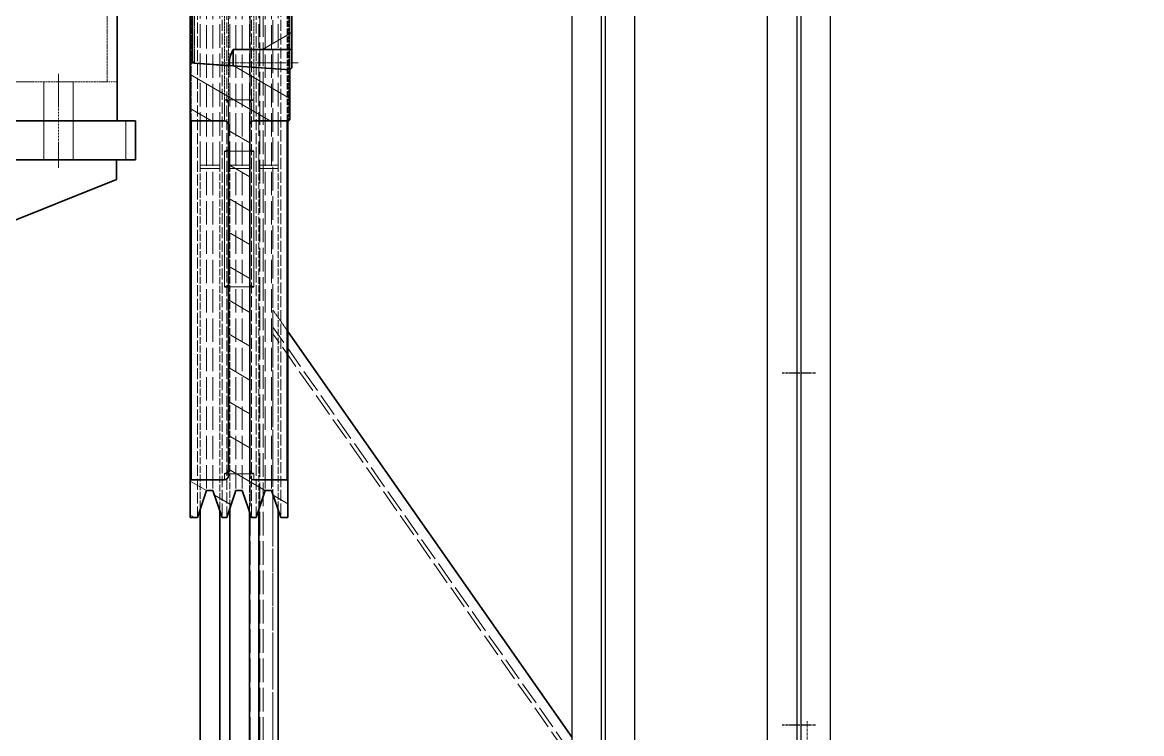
# Model space of a CAD drawing. Header units: millimetres. Extents: x 3756 to 33163, y 2897 to 23692.
# Drawn here: x 15220 to 15792, y 10149 to 10512 of the extents above; entities that cross this region are included whole.
import ezdxf

# ---------------------------------------------------------------- set-up
doc = ezdxf.new("R2010")
doc.units = ezdxf.units.MM
for name, pattern in [('CENTER', [2, 1.25, -0.25, 0.25, -0.25]), ('DASHDOT', [18.5, 12, -3, 0.5, -3]), ('DASHED', [15, 12, -3])]:
    doc.linetypes.add(name, pattern=pattern)
doc.layers.add('center', color=1, linetype='CENTER')

# ---------------------------------------------------------------- blocks, each defined once
blk = doc.blocks.new('A$C55E021B5')
at = {"color": 7, "linetype": 'DASHED', "lineweight": 13}
for p, q in [((585, 2140.5), (585, 0.5)), ((586.65, 2140.5), (586.65, 0.5)), ((591.64, 2140.5), (591.64, 0.5)), ((580, 1356.9), (580, 403.04)), ((577.28, 967.91), (577.28, 1349.51)), ((587.28, 967.91), (587.28, 1349.26)), ((592.04, 967.9), (592.04, 1350.23)), ((602.04, 967.9), (602.04, 1348.54)), ((607.19, 967.9), (607.19, 1349.77)), ((617.19, 967.9), (617.19, 1349)), ((580.73, 1339.5), (580.73, 801.5)), ((583.93, 1339.5), (583.93, 801.5)), ((595.73, 1339.5), (595.73, 801.5)), ((598.93, 1339.5), (598.93, 801.5)), ((610.73, 1339.5), (610.73, 801.5)), ((613.93, 1339.5), (613.93, 801.5)), ((135.74, 250.5), (580, 884.97)), ((138.08, 250.5), (580, 881.62))]:
    blk.add_line(p, q, dxfattribs=at)
at = {"color": 7, "linetype": 'DASHED', "lineweight": 13, "ltscale": 0.266666}
for p, q in [((572.33, 990.5), (572.33, 1150.5)), ((572.83, 990.5), (572.83, 1150.5)), ((621.83, 1150.5), (621.83, 990.5))]:
    blk.add_line(p, q, dxfattribs=at)
at = {"color": 7, "linetype": 'DASHED', "lineweight": 13, "ltscale": 0.265}
blk.add_line((622.33, 1150), (622.33, 991), dxfattribs=at)
at = {"color": 7, "linetype": 'DASHED', "lineweight": 13, "ltscale": 0.133333}
for p, q in [((571.83, 990.5), (571.83, 1070.5)), ((621.83, 1070.5), (621.83, 990.5))]:
    blk.add_line(p, q, dxfattribs=at)
at = {"color": 7, "linetype": 'DASHED', "lineweight": 13, "ltscale": 0.471333}
for p, q in [((575.98, 1070.5), (575.98, 787.7)), ((588.68, 787.7), (588.68, 1070.5)), ((590.98, 1070.5), (590.98, 787.7)), ((603.68, 787.7), (603.68, 1070.5)), ((605.98, 1070.5), (605.98, 787.7)), ((618.68, 787.7), (618.68, 1070.5))]:
    blk.add_line(p, q, dxfattribs=at)
at = {"color": 7, "linetype": 'DASHED', "lineweight": 13, "ltscale": 0.11547}
for p, q in [((589.83, 1070.5), (589.83, 1001.22)), ((604.83, 1070.5), (604.83, 1001.22)), ((591.83, 1069.35), (591.83, 1000.07)), ((602.83, 1000.07), (602.83, 1069.35))]:
    blk.add_line(p, q, dxfattribs=at)
at = {"color": 7, "linetype": 'DASHED', "lineweight": 13, "ltscale": 0.099773}
blk.add_line((664.76, 1070.36), (664.76, 1010.5), dxfattribs=at)
at = {"color": 7, "linetype": 'DASHED', "lineweight": 13, "ltscale": 0.077148}
blk.add_line((571.32, 1062.87), (571.32, 1016.58), dxfattribs=at)
at = {"color": 7, "linetype": 'DASHED', "lineweight": 13, "ltscale": 0.069381}
blk.add_line((620.12, 1061.54), (620.12, 1019.91), dxfattribs=at)
at = {"color": 7, "linetype": 'DASHED', "lineweight": 13, "ltscale": 0.065504}
blk.add_line((571.33, 1016.56), (571.33, 1055.87), dxfattribs=at)
at = {"color": 7, "lineweight": 35, "ltscale": 0.030797}
blk.add_line((570.32, 1027.02), (570.32, 1045.5), dxfattribs=at)
at = {"color": 7, "lineweight": 35, "ltscale": 0.040979}
blk.add_line((621.12, 1045.5), (621.12, 1020.91), dxfattribs=at)
at = {"color": 7, "lineweight": 35, "ltscale": 0.043948}
blk.add_line((622.33, 1046.5), (622.33, 1020.13), dxfattribs=at)
at = {"color": 7, "lineweight": 35, "ltscale": 0.091666}
blk.add_line((659.76, 1045.5), (659.76, 990.5), dxfattribs=at)
at = {"color": 7, "lineweight": 13, "ltscale": 0.028836}
blk.add_line((585.31, 1027.02), (570.32, 1035.67), dxfattribs=at)
at = {"color": 7, "lineweight": 35, "ltscale": 0.012563}
for p, q in [((570.32, 1019.48), (570.32, 1027.02)), ((600.32, 1019.48), (600.32, 1027.02))]:
    blk.add_line(p, q, dxfattribs=at)
at = {"color": 7, "lineweight": 35, "ltscale": 0.05}
blk.add_line((600.32, 1027.02), (570.32, 1027.02), dxfattribs=at)
at = {"color": 7, "linetype": 'DASHDOT', "lineweight": 13, "ltscale": 0.064356}
blk.add_line((605.72, 1020.19), (567.1, 1020.19), dxfattribs=at)
at = {"color": 7, "lineweight": 35, "ltscale": 0.003135}
blk.add_line((570.32, 1017.6), (570.32, 1019.48), dxfattribs=at)
at = {"color": 7, "lineweight": 35, "ltscale": 0.085207}
blk.add_line((622.33, 1020.13), (571.33, 1016.56), dxfattribs=at)
at = {"color": 7, "lineweight": 35, "ltscale": 0.001388}
blk.add_line((600.32, 1018.65), (600.32, 1019.48), dxfattribs=at)
at = {"color": 7, "lineweight": 35, "ltscale": 0.029736}
blk.add_line((620.12, 1019.91), (602.32, 1018.67), dxfattribs=at)
at = {"color": 7, "lineweight": 35, "ltscale": 0.002357}
blk.add_line((621.12, 1020.91), (620.12, 1019.91), dxfattribs=at)
at = {"color": 7, "lineweight": 35, "ltscale": 0.048552}
blk.add_line((622.33, 1020.13), (622.33, 991), dxfattribs=at)
at = {"color": 7, "lineweight": 35, "ltscale": 0.002388}
blk.add_line((571.32, 1016.58), (570.32, 1017.6), dxfattribs=at)
at = {"color": 7, "lineweight": 13, "ltscale": 0.0553}
blk.add_line((600.06, 1018.57), (571.33, 1001.98), dxfattribs=at)
at = {"color": 7, "lineweight": 35, "ltscale": 0.042608}
blk.add_line((571.33, 1016.56), (571.33, 991), dxfattribs=at)
at = {"color": 7, "lineweight": 13, "ltscale": 0.078696}
blk.add_line((622.33, 1014.11), (581.44, 990.5), dxfattribs=at)
at = {"color": 7, "linetype": 'DASHDOT', "lineweight": 13, "ltscale": 0.080001}
blk.add_line((689.76, 966.5), (689.76, 1014.5), dxfattribs=at)
at = {"color": 7, "linetype": 'DASHED', "lineweight": 13, "ltscale": 0.008334}
blk.add_line((664.76, 1010.5), (659.76, 1010.5), dxfattribs=at)
at = {"color": 7, "linetype": 'DASHED', "lineweight": 13, "ltscale": 0.091666}
blk.add_line((719.76, 1010.5), (664.76, 1010.5), dxfattribs=at)
at = {"color": 7, "linetype": 'DASHED', "lineweight": 13, "ltscale": 0.033333}
for p, q in [((682.26, 1010.5), (682.26, 990.5)), ((697.26, 1010.5), (697.26, 990.5))]:
    blk.add_line(p, q, dxfattribs=at)
at = {"color": 7, "linetype": 'DASHED', "lineweight": 13, "ltscale": 0.025}
for p, q in [((589.83, 1001.22), (604.83, 1001.22)), ((604.83, 974.92), (589.83, 974.92)), ((604.83, 810.05), (589.83, 810.05))]:
    blk.add_line(p, q, dxfattribs=at)
at = {"color": 7, "linetype": 'DASHED', "lineweight": 13, "ltscale": 0.017863}
for p, q in [((589.83, 1001.22), (589.83, 990.5)), ((604.83, 1001.22), (604.83, 990.5))]:
    blk.add_line(p, q, dxfattribs=at)
at = {"color": 7, "linetype": 'DASHED', "lineweight": 13, "ltscale": 0.001917}
for p, q in [((591.83, 998.92), (591.83, 1000.07)), ((602.83, 1000.07), (602.83, 998.92))]:
    blk.add_line(p, q, dxfattribs=at)
at = {"color": 7, "linetype": 'DASHED', "lineweight": 13, "ltscale": 0.017363}
for p, q in [((591.83, 998.92), (591.83, 988.5)), ((602.83, 988.5), (602.83, 998.92))]:
    blk.add_line(p, q, dxfattribs=at)
at = {"color": 7, "lineweight": 13, "ltscale": 0.020961}
blk.add_line((622.33, 996.79), (611.44, 990.5), dxfattribs=at)
at = {"color": 7, "lineweight": 35, "ltscale": 0.001178}
for p, q in [((571.33, 991), (571.83, 990.5)), ((622.33, 991), (621.83, 990.5)), ((572.83, 807), (572.33, 806.5)), ((621.83, 807), (622.33, 806.5))]:
    blk.add_line(p, q, dxfattribs=at)
at = {"color": 7, "lineweight": 35, "ltscale": 0.03}
blk.add_line((571.83, 990.5), (589.83, 990.5), dxfattribs=at)
at = {"color": 7, "lineweight": 35, "ltscale": 0.306667}
blk.add_line((572.33, 806.5), (572.33, 990.5), dxfattribs=at)
at = {"color": 7, "lineweight": 35, "ltscale": 0.305833}
for p, q in [((572.83, 807), (572.83, 990.5)), ((621.83, 990.5), (621.83, 807))]:
    blk.add_line(p, q, dxfattribs=at)
at = {"color": 7, "lineweight": 35, "ltscale": 0.028333}
for p, q in [((604.83, 990.5), (621.83, 990.5)), ((572.83, 807), (589.83, 807)), ((604.83, 807), (621.83, 807))]:
    blk.add_line(p, q, dxfattribs=at)
at = {"color": 7, "lineweight": 35, "ltscale": 0.3075}
blk.add_line((622.33, 991), (622.33, 806.5), dxfattribs=at)
at = {"color": 7, "lineweight": 35, "ltscale": 0.033334}
blk.add_line((650.34, 970.5), (650.34, 990.5), dxfattribs=at)
at = {"color": 7, "lineweight": 35}
for p, q in [((1070.34, 990.5), (650.34, 990.5)), ((1070.34, 970.5), (650.34, 970.5))]:
    blk.add_line(p, q, dxfattribs=at)
at = {"color": 7, "linetype": 'DASHED', "lineweight": 13, "ltscale": 0.033334}
for p, q in [((655.34, 970.5), (655.34, 990.5)), ((682.26, 990.5), (682.26, 970.5)), ((697.26, 990.5), (697.26, 970.5))]:
    blk.add_line(p, q, dxfattribs=at)
at = {"color": 7, "lineweight": 35, "ltscale": 0.1}
blk.add_line((659.76, 990.5), (719.76, 990.5), dxfattribs=at)
at = {"color": 7, "lineweight": 35, "ltscale": 0.299167}
for p, q in [((591.83, 988.5), (591.83, 809)), ((602.83, 988.5), (602.83, 809))]:
    blk.add_line(p, q, dxfattribs=at)
at = {"color": 7, "lineweight": 13, "ltscale": 0.02117}
for p, q in [((602.83, 985.53), (591.83, 979.18)), ((602.83, 968.21), (591.83, 961.86)), ((602.83, 950.89), (591.83, 944.54)), ((602.83, 933.57), (591.83, 927.22)), ((602.83, 916.25), (591.83, 909.9)), ((602.83, 898.93), (591.83, 892.58)), ((602.83, 881.61), (591.83, 875.26)), ((602.83, 864.29), (591.83, 857.94)), ((602.83, 846.97), (591.83, 840.62)), ((602.83, 829.65), (591.83, 823.29))]:
    blk.add_line(p, q, dxfattribs=at)
at = {"color": 7, "lineweight": 13, "ltscale": 0.11547}
for p, q in [((589.83, 974.92), (589.83, 905.64)), ((604.83, 974.92), (604.83, 905.64))]:
    blk.add_line(p, q, dxfattribs=at)
at = {"color": 7, "linetype": 'DASHED', "lineweight": 13, "ltscale": 1.48773e-05}
blk.add_line((602.83, 975.92), (602.83, 975.93), dxfattribs=at)
at = {"color": 7, "linetype": 'DASHED', "lineweight": 13, "ltscale": 0.294017}
blk.add_line((577.28, 967.91), (577.28, 791.49), dxfattribs=at)
at = {"color": 7, "linetype": 'DASHED', "lineweight": 13, "ltscale": 0.016666}
for p, q in [((587.28, 967.91), (577.28, 967.91)), ((617.19, 967.9), (607.19, 967.9)), ((587.28, 966.08), (577.28, 966.08)), ((617.19, 966.08), (607.19, 966.08))]:
    blk.add_line(p, q, dxfattribs=at)
at = {"color": 7, "linetype": 'DASHED', "lineweight": 13, "ltscale": 0.293597}
blk.add_line((587.28, 967.91), (587.28, 791.75), dxfattribs=at)
at = {"color": 7, "linetype": 'DASHED', "lineweight": 13, "ltscale": 0.295199}
blk.add_line((592.04, 967.9), (592.04, 790.78), dxfattribs=at)
at = {"color": 7, "linetype": 'DASHED', "lineweight": 13, "ltscale": 0.016667}
for p, q in [((602.04, 967.9), (592.04, 967.9)), ((602.04, 966.08), (592.04, 966.08))]:
    blk.add_line(p, q, dxfattribs=at)
at = {"color": 7, "linetype": 'DASHED', "lineweight": 13, "ltscale": 0.292406}
blk.add_line((602.04, 967.9), (602.04, 792.46), dxfattribs=at)
at = {"color": 7, "linetype": 'DASHED', "lineweight": 13, "ltscale": 0.294449}
blk.add_line((607.19, 967.9), (607.19, 791.23), dxfattribs=at)
at = {"color": 7, "linetype": 'DASHED', "lineweight": 13, "ltscale": 0.293145}
blk.add_line((617.19, 967.9), (617.19, 792.01), dxfattribs=at)
at = {"color": 7, "lineweight": 13, "ltscale": 0.000871607}
blk.add_line((650.61, 970.5), (650.34, 970.95), dxfattribs=at)
at = {"color": 7, "lineweight": 35, "ltscale": 0.183334}
blk.add_line((660, 970.5), (770, 970.5), dxfattribs=at)
at = {"color": 7, "lineweight": 35, "ltscale": 0.01666}
blk.add_line((660, 970.5), (660, 960.5), dxfattribs=at)
at = {"color": 7, "lineweight": 35, "ltscale": 0.179505}
blk.add_line((660, 960.5), (760, 920.5), dxfattribs=at)
at = {"color": 7, "lineweight": 35, "ltscale": 0.003333}
for p, q in [((591.83, 905.64), (589.83, 905.64)), ((604.83, 905.64), (602.83, 905.64))]:
    blk.add_line(p, q, dxfattribs=at)
at = {"color": 7, "linetype": 'DASHED', "lineweight": 13, "ltscale": 0.018333}
blk.add_line((602.83, 905.64), (591.83, 905.64), dxfattribs=at)
at = {"color": 7, "linetype": 'DASHED', "lineweight": 13, "ltscale": 1.60217e-05}
blk.add_line((602.83, 906.65), (602.83, 906.64), dxfattribs=at)
at = {"color": 7, "linetype": 'DASHED', "lineweight": 13, "ltscale": 0.022294}
blk.add_line((572.33, 882.73), (580, 893.69), dxfattribs=at)
at = {"color": 7, "linetype": 'DASHED', "lineweight": 13, "ltscale": 0.406804}
blk.add_line((580, 893.69), (580, 649.6), dxfattribs=at)
at = {"color": 7, "lineweight": 35, "ltscale": 0.422421}
blk.add_line((426.95, 675.11), (572.33, 882.73), dxfattribs=at)
at = {"color": 7, "lineweight": 13, "ltscale": 0.036328}
blk.add_line((602.83, 812.33), (583.95, 801.43), dxfattribs=at)
at = {"color": 7, "lineweight": 13, "ltscale": 0.00509}
for p, q in [((589.83, 810.05), (589.83, 807)), ((604.83, 810.05), (604.83, 807))]:
    blk.add_line(p, q, dxfattribs=at)
at = {"color": 7, "linetype": 'DASHED', "lineweight": 13, "ltscale": 1.75476e-05}
blk.add_line((602.83, 812.07), (602.83, 812.08), dxfattribs=at)
at = {"color": 7, "lineweight": 35, "ltscale": 0.031333}
for p, q in [((572.33, 806.5), (572.33, 787.7)), ((622.33, 806.5), (622.33, 787.7))]:
    blk.add_line(p, q, dxfattribs=at)
at = {"color": 7, "lineweight": 35, "ltscale": 0.024325}
for p, q in [((580.73, 801.5), (575.98, 787.7)), ((583.93, 801.5), (588.68, 787.7)), ((595.73, 801.5), (590.98, 787.7)), ((598.93, 801.5), (603.68, 787.7)), ((610.73, 801.5), (605.98, 787.7)), ((613.93, 801.5), (618.68, 787.7))]:
    blk.add_line(p, q, dxfattribs=at)
at = {"color": 7, "lineweight": 35, "ltscale": 0.005328}
for p, q in [((580.73, 801.5), (583.93, 801.5)), ((595.73, 801.5), (598.93, 801.5)), ((610.73, 801.5), (613.93, 801.5))]:
    blk.add_line(p, q, dxfattribs=at)
at = {"color": 7, "lineweight": 13, "ltscale": 0.01612}
blk.add_line((622.33, 806.26), (613.95, 801.43), dxfattribs=at)
at = {"color": 7, "lineweight": 13, "ltscale": 0.01457}
blk.add_line((579.9, 799.09), (572.33, 794.72), dxfattribs=at)
at = {"color": 7, "lineweight": 13, "ltscale": 0.01628}
blk.add_line((609.9, 799.09), (601.44, 794.2), dxfattribs=at)
at = {"color": 7, "lineweight": 35, "ltscale": 0.431462}
blk.add_line((577.28, 791.49), (577.28, 532.62), dxfattribs=at)
at = {"color": 7, "lineweight": 35, "ltscale": 0.432301}
blk.add_line((587.28, 791.75), (587.28, 532.37), dxfattribs=at)
at = {"color": 7, "lineweight": 35, "ltscale": 0.429089}
blk.add_line((592.04, 790.78), (592.04, 533.33), dxfattribs=at)
at = {"color": 7, "lineweight": 35, "ltscale": 0.434674}
blk.add_line((602.04, 792.46), (602.04, 531.65), dxfattribs=at)
at = {"color": 7, "lineweight": 35, "ltscale": 0.430578}
blk.add_line((607.19, 791.23), (607.19, 532.88), dxfattribs=at)
at = {"color": 7, "lineweight": 35, "ltscale": 0.433185}
blk.add_line((617.19, 792.01), (617.19, 532.1), dxfattribs=at)
at = {"color": 7, "lineweight": 35, "ltscale": 0.006083}
for p, q in [((572.33, 787.7), (575.98, 787.7)), ((618.68, 787.7), (622.33, 787.7))]:
    blk.add_line(p, q, dxfattribs=at)
at = {"color": 7, "lineweight": 35, "ltscale": 0.003833}
for p, q in [((588.68, 787.7), (590.98, 787.7)), ((603.68, 787.7), (605.98, 787.7))]:
    blk.add_line(p, q, dxfattribs=at)
at = {"color": 7, "lineweight": 13, "ltscale": 0.001926}
blk.add_line((591.18, 788.28), (590.18, 787.7), dxfattribs=at)
at = {"color": 7, "lineweight": 13, "ltscale": 0.004141}
blk.add_line((622.33, 788.94), (620.18, 787.7), dxfattribs=at)
at = {"color": 7, "linetype": 'DASHDOT', "lineweight": 13, "ltscale": 0.108333}
blk.add_line((306.85, 683.61), (306.85, 618.61), dxfattribs=at)
at = {"color": 7, "lineweight": 35}
for points in [[(602.46, 1019.81), (602.46, 1020.56), (602.39, 1021.32), (602.28, 1021.92), (602.12, 1022.58), (601.87, 1023.4), (601.5, 1024.39), (601.02, 1025.52), (600.32, 1027.02)], [(591.67, 975.54), (591.48, 975.36), (591.24, 975.21)], [(591.83, 975.93), (591.79, 975.73), (591.67, 975.54)], [(602.98, 975.54), (602.87, 975.73), (602.83, 975.92)], [(603.42, 975.21), (603.17, 975.36), (602.98, 975.54)], [(591.24, 905.93), (591.49, 906.08), (591.67, 906.26)], [(591.67, 906.26), (591.79, 906.45), (591.83, 906.65)], [(602.83, 906.64), (602.87, 906.44), (602.98, 906.26)], [(602.98, 906.26), (603.17, 906.08), (603.42, 905.93)]]:
    blk.add_lwpolyline(points, dxfattribs=at)
for centre, radius, start, end in [((594.09, 1020.25), 8.38, 349.1355, 356.9838), ((589.83, 988.5), 2, 360, 90), ((604.83, 988.5), 2, 90, 180), ((589.84, 978.68), 3.76, 269.8533, 281.5376), ((590.08, 977.61), 2.66, 281.1233, 295.887), ((604.58, 977.61), 2.66, 244.113, 258.8767), ((604.82, 978.68), 3.76, 258.4624, 270.1467), ((589.84, 909.4), 3.77, 269.8573, 281.5339), ((590.07, 908.33), 2.67, 281.1291, 295.8823), ((604.58, 908.33), 2.67, 244.1177, 258.8709), ((604.82, 909.4), 3.77, 258.4661, 270.1427), ((589.83, 812.04), 1.98, 270.0185, 292.6416), ((589.83, 809), 2, 270, 0), ((589.82, 812.05), 2, 292.6736, 315.2215), ((589.8, 812.07), 2.03, 315.2409, 337.6551), ((589.78, 812.08), 2.05, 337.662, 359.9997), ((604.87, 812.08), 2.04, 180.2897, 202.3477), ((604.83, 809), 2, 180, 270), ((604.85, 812.07), 2.03, 202.3354, 224.7685), ((604.83, 812.05), 2, 224.7689, 247.3359), ((604.83, 812.03), 1.98, 247.3488, 269.991)]:
    blk.add_arc(centre, radius, start, end, dxfattribs=at)
at = {"color": 7, "linetype": 'DASHED', "lineweight": 13}
for centre, radius, start, end in [((2888, -31162.86), 32262.72, 94.066136, 94.117769), ((601.19, 1035.06), 16.44, 266.9866, 273.9696), ((589.82, 999.45), 1.77, 65.5759, 89.8732), ((589.83, 997.89), 3.33, 77.5231, 90.1222), ((590.03, 998.68), 2.52, 62.1275, 77.886), ((589.73, 999.25), 1.99, 42.1678, 65.412), ((590.55, 999.63), 1.43, 38.9795, 62.7737), ((589.47, 999.02), 2.34, 20.5926, 42.1966), ((591.07, 1000.05), 0.759, 1.3861, 39.0755), ((589.24, 998.92), 2.59, 359.9255, 20.7474), ((603.58, 1000.05), 0.752, 142.1474, 178.7372), ((605.42, 998.92), 2.59, 159.2628, 180.0641), ((604.07, 999.67), 1.38, 118.6024, 142.1669), ((605.18, 999.02), 2.34, 137.8054, 159.3913), ((604.61, 998.73), 2.46, 102.5153, 119.1121), ((604.93, 999.25), 1.99, 114.596, 137.8233), ((604.82, 997.9), 3.32, 89.864, 102.9284), ((604.83, 999.45), 1.77, 90.1351, 114.4153)]:
    blk.add_arc(centre, radius, start, end, dxfattribs=at)
blk = doc.blocks.new('A$C1F404FBA')
for p, q in [((9.5, 2586), (9.5, 0)), ((24.5, 2586), (24.5, 0))]:
    blk.add_line(p, q)
at = {"layer": 'center'}
for p, q in [((17, 1113), (0, 1113)), ((17, 933), (0, 933))]:
    blk.add_line(p, q, dxfattribs=at)
blk = doc.blocks.new('A$C25707C5C')
for p, q in [((1100, 2586), (1100, 0)), ((1085, 0), (1085, 2555.83))]:
    blk.add_line(p, q)
at = {"layer": 'center'}
for p, q in [((1109.5, 1113), (1092.5, 1113)), ((1109.5, 933), (1092.5, 933))]:
    blk.add_line(p, q, dxfattribs=at)
blk = doc.blocks.new('A$C598110FA')
for p, q in [((0, 9.5), (0, 2265.5)), ((0, 9.5), (0, 2265.5)), ((15, 9.5), (15, 2265.5))]:
    blk.add_line(p, q)
blk = doc.blocks.new('A$C35EA48DC')
for p, q in [((1085, 9.5), (1085, 2265.5)), ((1100, 9.5), (1100, 2265.5)), ((1100, 9.5), (1100, 2265.5))]:
    blk.add_line(p, q)
blk = doc.blocks.new('1')
for name, p in [('A$C25707C5C', (14516.03, 9220.12)), ('A$C1F404FBA', (15608.53, 9220.12))]:
    blk.add_blockref(name, p)
at = {"color": 7}
for name, p in [('A$C35EA48DC', (14416.09, 9446.62)), ('A$C598110FA', (15518.09, 9446.62))]:
    blk.add_blockref(name, p, dxfattribs=at)
at = {"xscale": -1}
blk.add_blockref('A$C55E021B5', (15928.03, 9471.62), dxfattribs=at)

msp = doc.modelspace()

# ---------------------------------------------------------------- block references
msp.add_blockref('1', (0, 0))

doc.saveas('drawing.dxf')
